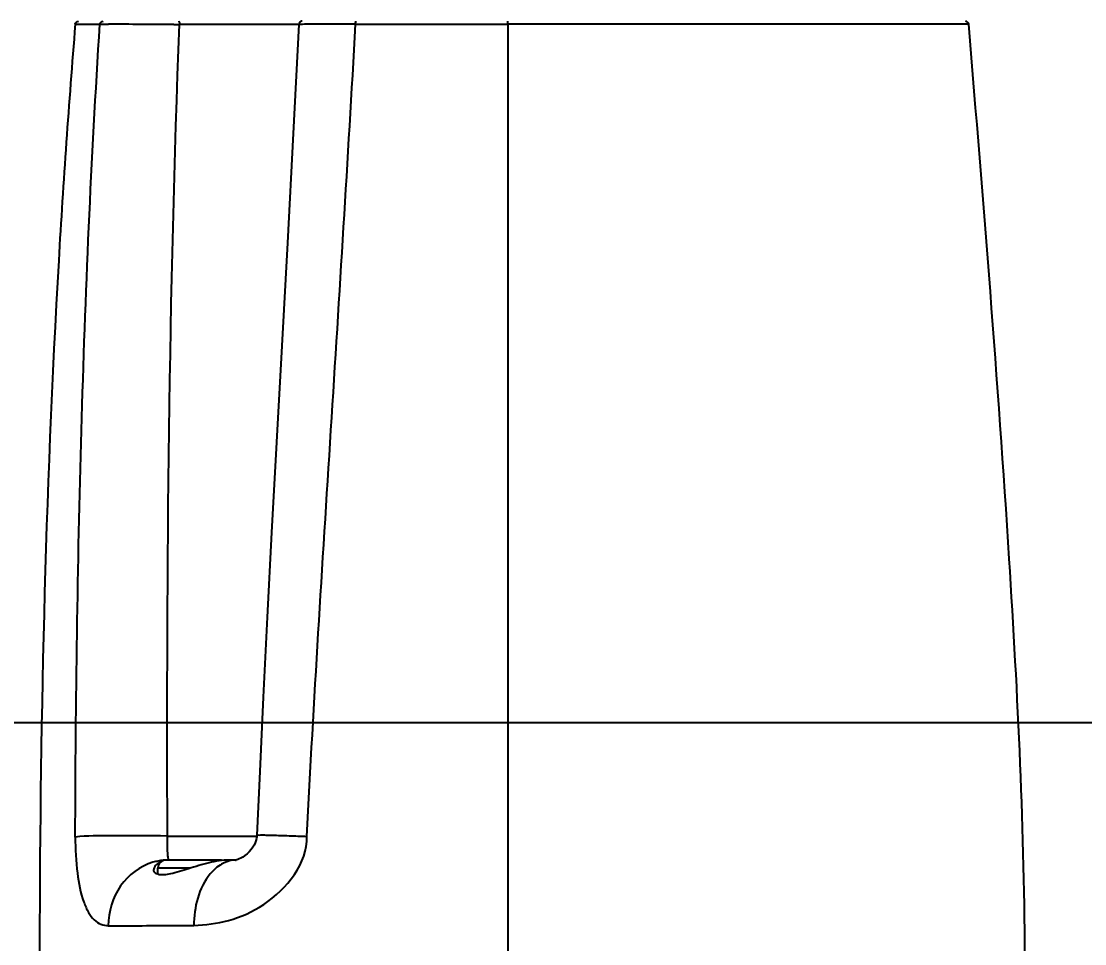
# Model space of a CAD drawing. Header units: millimetres. Extents: x 0 to 1173, y -4 to 841.
# Drawn here: x 1049.77 to 1060.53, y 527.57 to 536.9 of the extents above; entities that cross this region are included whole.
import ezdxf

# ---------------------------------------------------------------- set-up
doc = ezdxf.new("R2010")
doc.units = ezdxf.units.MM
doc.header["$LTSCALE"] = 65.395
doc.layers.get('0').update_dxf_attribs({"linetype": 'CONTINUOUS'})
doc.layers.add('0_END_MODULE_W_CAM_SOLIFIED_BL2', color=7, linetype='CONTINUOUS')
doc.layers.add('DRAFT_DIMS', color=7, linetype='CONTINUOUS')
doc.styles.get("Standard").update_dxf_attribs({"font": 'txt', "width": 0.8})
doc.dimstyles.new('DIMSTYLE_1', dxfattribs={"dimtxt": 6, "dimasz": 9, "dimexe": 0.5, "dimexo": 0, "dimgap": 1.5, "dimtad": 1, "dimlfac": 6, "dimzin": 0, "dimdsep": 46, "dimtxsty": 'Standard', "dimblk": '_FILLED', "dimblk1": '_FILLED', "dimblk2": '_FILLED', "dimcen": 0.09, "dimadec": 0, "dimazin": 0, "dimtp": 0.01, "dimtm": 0.01, "dimtfac": 1, "dimtofl": 0, "dimtmove": 0, "dimatfit": 3, "dimldrblk": '_FILLED', "dimfxl": 0, "dimtolj": 1, "dimtzin": 0, "dimarcsym": 0})

# ---------------------------------------------------------------- blocks, each defined once
blk = doc.blocks.new('_FILLED')
at = {"color": 0, "linetype": 'ByBlock'}
blk.add_solid([(0, 0), (-1, 0.1667), (-1, -0.1667)], dxfattribs=at)
blk = doc.blocks.new('*D1')
at = {"layer": 'DRAFT_DIMS', "color": 2, "linetype": 'Continuous'}
for p, q in [((1068.837, 538.232), (1068.837, 550.232)), ((1068.837, 550.232), (1068.837, 534.02)), ((1052.84, 538.232), (1069.337, 538.232)), ((1068.837, 491.431), (1068.837, 534.02)), ((1047.412, 529.807), (1069.337, 529.807)), ((1068.837, 529.807), (1068.837, 491.431))]:
    blk.add_line(p, q, dxfattribs=at)
at = {"layer": 'DRAFT_DIMS', "color": 2, "linetype": 'Continuous', "xscale": 9, "yscale": 9, "zscale": 9}
for p, rotation in [((1068.837, 538.232), 270), ((1068.837, 529.807), 90)]:
    blk.add_blockref('_FILLED', p, dxfattribs=dict(at, rotation=rotation))
blk = doc.blocks.new('*D39')
at = {"color": 2, "linetype": 'Continuous'}
for p, q in [((1047.412, 529.807), (1083.797, 529.807)), ((1083.297, 529.807), (1083.297, 371.228)), ((1083.297, 212.649), (1083.297, 371.228)), ((1010.83, 212.649), (1083.797, 212.649))]:
    blk.add_line(p, q, dxfattribs=at)
at = {"color": 2, "linetype": 'Continuous', "xscale": 9, "yscale": 9, "zscale": 9}
for p, rotation in [((1083.297, 529.807), 90), ((1083.297, 212.649), 270)]:
    blk.add_blockref('_FILLED', p, dxfattribs=dict(at, rotation=rotation))
blk = doc.blocks.new('0_END_MODULE_W_CAM_SOLIFIED_BL2', base_point=(670.806, 355.8574))
at = {"layer": '0_END_MODULE_W_CAM_SOLIFIED_BL2', "color": 7, "linetype": 'Continuous'}
for p, q in [((1050.3202, 536.8684), (1050.5699, 536.8684)), ((1050.5699, 536.8684), (1050.6279, 536.8684)), ((1050.6279, 536.8684), (1050.6566, 536.8684)), ((1051.3158, 536.8668), (1051.3662, 536.8666)), ((1051.3662, 536.8666), (1051.3737, 536.8666)), ((1052.5802, 536.8666), (1051.3737, 536.8666)), ((1052.5834, 536.8676), (1052.5804, 536.8674)), ((1052.602, 536.8679), (1052.5834, 536.8676)), ((1052.6611, 536.8683), (1052.6367, 536.8681)), ((1052.6902, 536.8683), (1052.6611, 536.8683)), ((1052.7618, 536.8685), (1052.6902, 536.8683)), ((1052.8039, 536.8685), (1052.7618, 536.8685)), ((1053.1025, 536.8682), (1052.8039, 536.8685)), ((1053.1542, 536.8681), (1053.1025, 536.8682)), ((1053.1542, 536.8681), (1054.6927, 536.8681)), ((1054.6927, 536.8681), (1054.6927, 536.8991)), ((1059.2534, 536.8684), (1054.6927, 536.8681)), ((1054.6927, 536.8681), (1054.6927, 527.3158)), ((1059.2784, 536.8685), (1059.2534, 536.8684)), ((1059.355, 536.8685), (1059.2784, 536.8685)), ((1051.2522, 528.6592), (1052.1567, 528.6592)), ((1051.8004, 528.4158), (1051.2386, 528.4158)), ((1051.9422, 528.4158), (1051.8757, 528.4158)), ((1051.9417, 528.4157), (1051.9466, 528.4158)), ((1051.9466, 528.4158), (1051.9459, 528.4158)), ((1051.1552, 528.2725), (1051.1552, 528.3324)), ((1051.4798, 528.3324), (1051.1552, 528.3324))]:
    blk.add_line(p, q, dxfattribs=at)
for points in [[(1052.5803, 536.8674), (1052.5243, 535.7642), (1052.4656, 534.6589), (1052.4089, 533.6169), (1052.3554, 532.6415), (1052.306, 531.7295), (1052.2608, 530.8714), (1052.2203, 530.0644), (1052.1851, 529.3115), (1052.1575, 528.6689)], [(1052.6018, 536.8969), (1052.5962, 536.8942), (1052.5913, 536.8906), (1052.5872, 536.8862), (1052.5839, 536.881), (1052.5816, 536.8753), (1052.5804, 536.8695), (1052.5803, 536.8674)], [(1052.6135, 536.8991), (1052.6077, 536.8986), (1052.6018, 536.8969)], [(1052.1575, 528.6689), (1052.1562, 528.6523), (1052.1529, 528.6323), (1052.1475, 528.6117), (1052.1397, 528.5903), (1052.1292, 528.5681), (1052.1155, 528.545), (1052.0986, 528.5218), (1052.0792, 528.4997), (1052.0577, 528.4793), (1052.035, 528.4612), (1052.0132, 528.4465), (1051.9938, 528.4354), (1051.9771, 528.4273), (1051.9632, 528.4217), (1051.9549, 528.4189)], [(1051.9549, 528.4189), (1051.9526, 528.4182), (1051.9453, 528.4164), (1051.9422, 528.4158)]]:
    blk.add_lwpolyline(points, dxfattribs=at)
for centre, radius, start, end in [((1050.5468, 355.7946), 181.0738, 89.756677, 89.965253), ((1052.6679, 530.1286), 6.7396, 90.2658, 90.56081), ((1051.263, 527.8524), 0.5634, 100.96156, 106.35344), ((1051.2386, 528.3324), 0.0833, 90.0019, 180), ((1051.2628, 527.8534), 0.5624, 95.5314, 100.96278), ((1051.2624, 527.8575), 0.5583, 94.20299, 95.52712), ((1051.9461, 528.143), 0.2728, 90.03517, 97.78945)]:
    blk.add_arc(centre, radius, start, end, dxfattribs=at)
for points, knots in [([(1050.3202, 536.8684), (1050.2545, 536.0731), (1050.0321, 532.8936), (1049.9607, 529.7048), (1049.9587, 527.3158)], [0, 0, 0, 0, 0.250392, 1, 1, 1, 1]), ([(1050.3202, 528.6489), (1050.3239, 530.0198), (1050.3643, 532.7612), (1050.4803, 535.5009), (1050.5699, 536.8684)], [0, 0, 0, 0, 0.500093, 1, 1, 1, 1]), ([(1051.3662, 536.8991), (1051.3674, 536.8991), (1051.375, 536.8879), (1051.3737, 536.8768), (1051.3737, 536.8666)], [0, 0, 0, 0, 0.1075941, 1, 1, 1, 1]), ([(1052.6627, 528.6554), (1052.732, 530.0257), (1052.9068, 532.7627), (1053.0783, 535.4998), (1053.1542, 536.8681)], [0, 0, 0, 0, 0.5002787, 1, 1, 1, 1]), ([(1053.1542, 536.8681), (1053.1543, 536.8755), (1053.156, 536.8829), (1053.1556, 536.8991), (1053.1588, 536.8991)], [0, 0, 0, 0, 0.6998235, 1, 1, 1, 1]), ([(1059.923, 527.3158), (1059.9194, 528.6989), (1059.7632, 531.8879), (1059.5041, 535.0674), (1059.355, 536.8685)], [0, 0, 0, 0, 0.4335123, 1, 1, 1, 1]), ([(1051.2522, 528.6592), (1051.0628, 528.6625), (1050.7525, 528.6593), (1050.4408, 528.6626), (1050.3202, 528.6489)], [0, 0, 0, 0, 0.6094423, 1, 1, 1, 1]), ([(1050.3202, 528.6489), (1050.3203, 528.5266), (1050.3314, 528.3048), (1050.38, 528.0461), (1050.4488, 527.8901), (1050.5045, 527.8097), (1050.5767, 527.7628), (1050.6287, 527.7555), (1050.6539, 527.7522)], [0, 0, 0, 0, 0.3556312, 0.6455433, 0.7575936, 0.8498612, 0.926125, 1, 1, 1, 1]), ([(1051.2582, 528.4492), (1051.2569, 528.4617), (1051.2513, 528.5315), (1051.2511, 528.6017), (1051.2522, 528.6592)], [0, 0, 0, 0, 0.1787268, 1, 1, 1, 1]), ([(1051.5195, 527.7533), (1051.637, 527.7589), (1051.8878, 527.7905), (1052.3583, 528.0016), (1052.6718, 528.3839), (1052.6627, 528.6554)], [0, 0, 0, 0, 0.2261744, 0.4775742, 1, 1, 1, 1]), ([(1052.1575, 528.6689), (1052.1577, 528.6723), (1052.1791, 528.6661), (1052.2019, 528.6722), (1052.2551, 528.6678), (1052.3188, 528.6675), (1052.3971, 528.6647), (1052.5128, 528.6611), (1052.6024, 528.6577), (1052.6627, 528.6554)], [0, 0, 0, 0, 0.0202014, 0.0806602, 0.1796775, 0.3116525, 0.4686686, 0.6414948, 1, 1, 1, 1]), ([(1051.8757, 528.4158), (1051.8074, 528.4158), (1051.6679, 528.3909), (1051.4724, 528.3305), (1051.3057, 528.2769), (1051.1951, 528.2591), (1051.1548, 528.2721)], [0, 0, 0, 0, 0.2771854, 0.5700548, 0.8281997, 1, 1, 1, 1]), ([(1051.2619, 528.4158), (1051.2647, 528.4158), (1051.2575, 528.434), (1051.2592, 528.4408), (1051.2582, 528.4492)], [0, 0, 0, 0, 0.2467486, 1, 1, 1, 1]), ([(1051.1044, 528.393), (1050.9753, 528.3551), (1050.7366, 528.1746), (1050.6545, 527.8925), (1050.6539, 527.7522)], [0, 0, 0, 0, 0.4895356, 1, 1, 1, 1]), ([(1051.1157, 528.3057), (1051.115, 528.3078), (1051.1139, 528.3122), (1051.1136, 528.3167), (1051.1136, 528.319)], [0, 0, 0, 0, 0.498242, 1, 1, 1, 1]), ([(1051.1838, 528.3953), (1051.1805, 528.3939), (1051.174, 528.391), (1051.1677, 528.3877), (1051.1647, 528.386)], [0, 0, 0, 0, 0.5125054, 1, 1, 1, 1]), ([(1051.8004, 528.3758), (1051.7563, 528.3507), (1051.5797, 528.1897), (1051.5202, 527.9362), (1051.5195, 527.7533)], [0, 0, 0, 0, 0.2169542, 1, 1, 1, 1]), ([(1050.6539, 527.7522), (1050.7095, 527.7524), (1050.998, 527.7523), (1051.2865, 527.7526), (1051.5195, 527.7533)], [0, 0, 0, 0, 0.1927377, 1, 1, 1, 1])]:
    blk.add_open_spline(points, degree=3, knots=knots, dxfattribs=at)
for points in [[(1050.3202, 536.8684), (1050.3214, 536.8834), (1050.3383, 536.8991), (1050.3534, 536.8991)], [(1050.5699, 536.8684), (1050.5711, 536.8832), (1050.5875, 536.8991), (1050.6024, 536.8991)], [(1051.2522, 528.6592), (1051.2432, 531.3953), (1051.2685, 534.1326), (1051.3737, 536.8666)], [(1059.355, 536.8685), (1059.3538, 536.8835), (1059.3369, 536.8991), (1059.3218, 536.8991)], [(1051.9091, 528.4133), (1051.8711, 528.4081), (1051.8337, 528.3947), (1051.8004, 528.3758)], [(1051.125, 528.3519), (1051.1184, 528.3423), (1051.1136, 528.3306), (1051.1136, 528.319)], [(1051.1548, 528.2721), (1051.1385, 528.2774), (1051.121, 528.2894), (1051.1157, 528.3057)], [(1051.1647, 528.386), (1051.1495, 528.3775), (1051.1349, 528.3662), (1051.125, 528.3519)]]:
    blk.add_open_spline(points, degree=3, dxfattribs=at)
at = {"layer": '0_END_MODULE_W_CAM_SOLIFIED_BL2', "color": 2, "linetype": 'Continuous'}
dim = blk.add_linear_dim(base=(1083.297, 212.6491), p1=(1047.4124, 529.8074), p2=(1010.8302, 212.6491), angle=270, dimstyle='DIMSTYLE_1', dxfattribs=at)
dim.commit()
dim.dimension.update_dxf_attribs({"geometry": '*D39', "text_midpoint": (1083.297, 354.4283), "dimtype": 160})

msp = doc.modelspace()

# ---------------------------------------------------------------- block references
at = {"layer": '0_END_MODULE_W_CAM_SOLIFIED_BL2'}
msp.add_blockref('0_END_MODULE_W_CAM_SOLIFIED_BL2', (670.806, 355.8574), dxfattribs=at)

# ---------------------------------------------------------------- dimensions: what is measured, and where the dimension line sits
at = {"layer": 'DRAFT_DIMS', "color": 2, "linetype": 'Continuous'}
dim = msp.add_linear_dim(base=(1068.8365, 529.8074), p1=(1052.8397, 538.2324), p2=(1047.4124, 529.8074), angle=270, dimstyle='DIMSTYLE_1', dxfattribs=at)
dim.commit()
dim.dimension.update_dxf_attribs({"geometry": '*D1', "text_midpoint": (1068.8365, 491.4314), "dimtype": 160})

doc.saveas('drawing.dxf')
